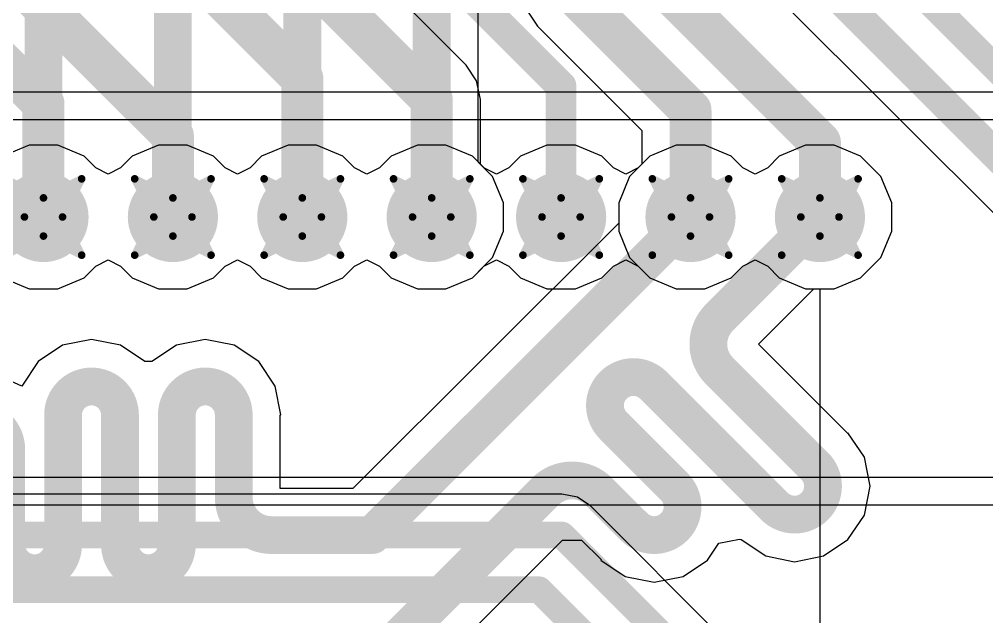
# Model space of a CAD drawing. Header units: inches. Extents: x -3 to 488, y -11 to 93.
# Drawn here: x 99.86 to 106.3, y 23.67 to 27.64 of the extents above; entities that cross this region are included whole.
import ezdxf

# ---------------------------------------------------------------- set-up
doc = ezdxf.new("R2010")
doc.units = ezdxf.units.IN
for name, color, linetype in [('Bottom Layer', 5, 'Continuous'), ('Drill Drawing', 1, 'Continuous'), ('Layer 1', 16, 'Continuous'), ('Layer 2', 76, 'Continuous'), ('Top Layer', 1, 'Continuous'), ('Via Holes', 16, 'Continuous')]:
    doc.layers.add(name, color=color, linetype=linetype)

msp = doc.modelspace()

# ---------------------------------------------------------------- hatches: boundary and pattern name
at = {"layer": 'Bottom Layer'}
h = msp.add_hatch(color=5, dxfattribs=at)
edge = h.paths.add_edge_path()
edge.add_arc((100.02229424, 26.32884244), 0.2999994, 0, 360)
h = msp.add_hatch(color=5, dxfattribs=at)
edge = h.paths.add_edge_path()
edge.add_arc((100.88315866, 26.32884244), 0.2999994, 0, 360)
h = msp.add_hatch(color=5, dxfattribs=at)
edge = h.paths.add_edge_path()
edge.add_arc((101.74402308, 26.32884244), 0.2999994, 0, 360)
h = msp.add_hatch(color=5, dxfattribs=at)
edge = h.paths.add_edge_path()
edge.add_arc((102.6048875, 26.32884244), 0.2999994, 0, 360)
h = msp.add_hatch(color=5, dxfattribs=at)
edge = h.paths.add_edge_path()
edge.add_arc((103.46575192, 26.32884244), 0.2999994, 0, 360)
h = msp.add_hatch(color=5, dxfattribs=at)
edge = h.paths.add_edge_path()
edge.add_arc((104.32661634, 26.32884244), 0.2999994, 0, 360)
h = msp.add_hatch(color=5, dxfattribs=at)
edge = h.paths.add_edge_path()
edge.add_arc((105.18748076, 26.32884244), 0.2999994, 0, 360)
at = {"layer": 'Layer 1'}
h = msp.add_hatch(color=16, dxfattribs=at)
edge = h.paths.add_edge_path()
edge.add_arc((100.02229424, 26.32884244), 0.2999994, 0, 360)
h = msp.add_hatch(color=16, dxfattribs=at)
edge = h.paths.add_edge_path()
edge.add_arc((100.88315866, 26.32884244), 0.2999994, 0, 360)
h = msp.add_hatch(color=16, dxfattribs=at)
edge = h.paths.add_edge_path()
edge.add_arc((101.74402308, 26.32884244), 0.2999994, 0, 360)
h = msp.add_hatch(color=16, dxfattribs=at)
edge = h.paths.add_edge_path()
edge.add_arc((102.6048875, 26.32884244), 0.2999994, 0, 360)
h = msp.add_hatch(color=16, dxfattribs=at)
edge = h.paths.add_edge_path()
edge.add_arc((103.46575192, 26.32884244), 0.2999994, 0, 360)
h = msp.add_hatch(color=16, dxfattribs=at)
edge = h.paths.add_edge_path()
edge.add_arc((104.32661634, 26.32884244), 0.2999994, 0, 360)
h = msp.add_hatch(color=16, dxfattribs=at)
edge = h.paths.add_edge_path()
edge.add_arc((105.18748076, 26.32884244), 0.2999994, 0, 360)
at = {"layer": 'Layer 2'}
h = msp.add_hatch(color=76, dxfattribs=at)
edge = h.paths.add_edge_path()
edge.add_arc((100.02229424, 26.32884244), 0.2999994, 0, 360)
h = msp.add_hatch(color=76, dxfattribs=at)
edge = h.paths.add_edge_path()
edge.add_arc((100.88315866, 26.32884244), 0.2999994, 0, 360)
h = msp.add_hatch(color=76, dxfattribs=at)
edge = h.paths.add_edge_path()
edge.add_arc((101.74402308, 26.32884244), 0.2999994, 0, 360)
h = msp.add_hatch(color=76, dxfattribs=at)
edge = h.paths.add_edge_path()
edge.add_arc((102.6048875, 26.32884244), 0.2999994, 0, 360)
h = msp.add_hatch(color=76, dxfattribs=at)
edge = h.paths.add_edge_path()
edge.add_arc((103.46575192, 26.32884244), 0.2999994, 0, 360)
h = msp.add_hatch(color=76, dxfattribs=at)
edge = h.paths.add_edge_path()
edge.add_arc((104.32661634, 26.32884244), 0.2999994, 0, 360)
h = msp.add_hatch(color=76, dxfattribs=at)
edge = h.paths.add_edge_path()
edge.add_arc((105.18748076, 26.32884244), 0.2999994, 0, 360)
at = {"layer": 'Top Layer'}
h = msp.add_hatch(color=1, dxfattribs=at)
edge = h.paths.add_edge_path()
edge.add_arc((100.02229424, 26.32884244), 0.2999994, 0, 360)
h = msp.add_hatch(color=1, dxfattribs=at)
edge = h.paths.add_edge_path()
edge.add_arc((100.88315866, 26.32884244), 0.2999994, 0, 360)
h = msp.add_hatch(color=1, dxfattribs=at)
edge = h.paths.add_edge_path()
edge.add_arc((101.74402308, 26.32884244), 0.2999994, 0, 360)
h = msp.add_hatch(color=1, dxfattribs=at)
edge = h.paths.add_edge_path()
edge.add_arc((102.6048875, 26.32884244), 0.2999994, 0, 360)
h = msp.add_hatch(color=1, dxfattribs=at)
edge = h.paths.add_edge_path()
edge.add_arc((103.46575192, 26.32884244), 0.2999994, 0, 360)
h = msp.add_hatch(color=1, dxfattribs=at)
edge = h.paths.add_edge_path()
edge.add_arc((104.32661634, 26.32884244), 0.2999994, 0, 360)
h = msp.add_hatch(color=1, dxfattribs=at)
edge = h.paths.add_edge_path()
edge.add_arc((105.18748076, 26.32884244), 0.2999994, 0, 360)
at = {"layer": 'Via Holes'}
h = msp.add_hatch(color=7, dxfattribs=at)
edge = h.paths.add_edge_path()
edge.add_arc((100.02229424, 26.32884244), 0.1499997, 0, 360)
h = msp.add_hatch(color=7, dxfattribs=at)
edge = h.paths.add_edge_path()
edge.add_arc((100.88315866, 26.32884244), 0.1499997, 0, 360)
h = msp.add_hatch(color=7, dxfattribs=at)
edge = h.paths.add_edge_path()
edge.add_arc((101.74402308, 26.32884244), 0.1499997, 0, 360)
h = msp.add_hatch(color=7, dxfattribs=at)
edge = h.paths.add_edge_path()
edge.add_arc((102.6048875, 26.32884244), 0.1499997, 0, 360)
h = msp.add_hatch(color=7, dxfattribs=at)
edge = h.paths.add_edge_path()
edge.add_arc((103.46575192, 26.32884244), 0.1499997, 0, 360)
h = msp.add_hatch(color=7, dxfattribs=at)
edge = h.paths.add_edge_path()
edge.add_arc((104.32661634, 26.32884244), 0.1499997, 0, 360)
h = msp.add_hatch(color=7, dxfattribs=at)
edge = h.paths.add_edge_path()
edge.add_arc((105.18748076, 26.32884244), 0.1499997, 0, 360)

# ---------------------------------------------------------------- linework, layer by layer
at = {"layer": 'Bottom Layer'}
for p, q in [((99.92725506, 26.80664184), (99.751642, 26.73390131999999)), ((100.11733342, 26.80664184), (99.92725506, 26.80664184)), ((100.29294648, 26.73390131999999), (100.11733342, 26.80664184)), ((100.78811948, 26.80664184), (100.61250642, 26.73390131999999)), ((100.97819784, 26.80664184), (100.78811948, 26.80664184)), ((101.1538109, 26.73390131999999), (100.97819784, 26.80664184)), ((101.6489839, 26.80664184), (101.47337084, 26.73390131999999)), ((101.83906226, 26.80664184), (101.6489839, 26.80664184)), ((102.01467532, 26.73390131999999), (101.83906226, 26.80664184)), ((102.50984832, 26.80664184), (102.33423526, 26.73390131999999)), ((102.69992668, 26.80664184), (102.50984832, 26.80664184)), ((102.87553974, 26.73390131999999), (102.69992668, 26.80664184)), ((103.37071274, 26.80664184), (103.19509968, 26.73390131999999)), ((103.5607911, 26.80664184), (103.37071274, 26.80664184)), ((103.73640416, 26.73390131999999), (103.5607911, 26.80664184)), ((104.23157716, 26.80664184), (104.0559641, 26.73390131999999)), ((104.42165552, 26.80664184), (104.23157716, 26.80664184)), ((104.59726858, 26.73390131999999), (104.42165552, 26.80664184)), ((105.09244158, 26.80664184), (104.91682852, 26.73390131999999)), ((105.28251994, 26.80664184), (105.09244158, 26.80664184)), ((105.458133, 26.73390131999999), (105.28251994, 26.80664184)), ((100.36975862, 26.65708918), (100.29294648, 26.73390131999999)), ((100.61250642, 26.73390131999999), (100.53569428, 26.65708918)), ((101.23062304, 26.65708918), (101.1538109, 26.73390131999999)), ((101.47337084, 26.73390131999999), (101.3965587, 26.65708918)), ((102.09148746, 26.65708918), (102.01467532, 26.73390131999999)), ((102.33423526, 26.73390131999999), (102.25742312, 26.65708918)), ((102.95235188, 26.65708918), (102.87553974, 26.73390131999999)), ((103.19509968, 26.73390131999999), (103.11828754, 26.65708918)), ((103.8132163, 26.65708918), (103.73640416, 26.73390131999999)), ((104.0559641, 26.73390131999999), (103.97915196, 26.65708918)), ((104.67408072, 26.65708918), (104.59726858, 26.73390131999999)), ((104.91682852, 26.73390131999999), (104.84001638, 26.65708918)), ((105.59253964, 26.59949468), (105.458133, 26.73390131999999)), ((100.45272518, 26.61298462), (100.36975862, 26.65708918)), ((100.53569428, 26.65708918), (100.45272518, 26.61298462)), ((101.3135896, 26.61298462), (101.23062304, 26.65708918)), ((101.3965587, 26.65708918), (101.3135896, 26.61298462)), ((102.17445402, 26.61298462), (102.09148746, 26.65708918)), ((102.25742312, 26.65708918), (102.17445402, 26.61298462)), ((103.03531844, 26.61298462), (102.95235188, 26.65708918)), ((103.11828754, 26.65708918), (103.03531844, 26.61298462)), ((103.89618286, 26.61298462), (103.8132163, 26.65708918)), ((103.97915196, 26.65708918), (103.89618286, 26.61298462)), ((104.75704728, 26.61298462), (104.67408072, 26.65708918)), ((104.84001638, 26.65708918), (104.75704728, 26.61298462)), ((105.66528016, 26.42388162), (105.59253964, 26.59949468)), ((105.66528016, 26.23380326), (105.66528016, 26.42388162)), ((105.59253964, 26.0581902), (105.66528016, 26.23380326)), ((100.29294648, 25.92378356), (100.36975862, 26.0005957)), ((100.36975862, 26.0005957), (100.45272772, 26.04470026)), ((100.45272772, 26.04470026), (100.53569428, 26.0005957)), ((100.53569428, 26.0005957), (100.61250642, 25.92378356)), ((101.1538109, 25.92378356), (101.23062304, 26.0005957)), ((101.23062304, 26.0005957), (101.31359214, 26.04470026)), ((101.31359214, 26.04470026), (101.3965587, 26.0005957)), ((101.3965587, 26.0005957), (101.47337084, 25.92378356)), ((102.01467532, 25.92378356), (102.09148746, 26.0005957)), ((102.09148746, 26.0005957), (102.17445656, 26.04470026)), ((102.17445656, 26.04470026), (102.25742312, 26.0005957)), ((102.25742312, 26.0005957), (102.33423526, 25.92378356)), ((102.87553974, 25.92378356), (102.95235188, 26.0005957)), ((102.95235188, 26.0005957), (103.03532098, 26.04470026)), ((103.03532098, 26.04470026), (103.11828754, 26.0005957)), ((103.11828754, 26.0005957), (103.19509968, 25.92378356)), ((103.73640416, 25.92378356), (103.8132163, 26.0005957)), ((103.8132163, 26.0005957), (103.8961854, 26.04470026)), ((103.8961854, 26.04470026), (103.97915196, 26.0005957)), ((103.97915196, 26.0005957), (104.0559641, 25.92378356)), ((104.59726858, 25.92378356), (104.67408072, 26.0005957)), ((104.67408072, 26.0005957), (104.75704982, 26.04470026)), ((104.75704982, 26.04470026), (104.84001638, 26.0005957)), ((104.84001638, 26.0005957), (104.91682852, 25.92378356)), ((105.458133, 25.92378356), (105.59253964, 26.0581902)), ((99.751642, 25.92378356), (99.92725506, 25.85104304)), ((100.11733342, 25.85104304), (100.29294648, 25.92378356)), ((100.61250642, 25.92378356), (100.78811948, 25.85104304)), ((100.97819784, 25.85104304), (101.1538109, 25.92378356)), ((101.47337084, 25.92378356), (101.6489839, 25.85104304)), ((101.83906226, 25.85104304), (102.01467532, 25.92378356)), ((102.33423526, 25.92378356), (102.50984832, 25.85104304)), ((102.69992668, 25.85104304), (102.87553974, 25.92378356)), ((103.19509968, 25.92378356), (103.37071274, 25.85104304)), ((103.5607911, 25.85104304), (103.73640416, 25.92378356)), ((104.0559641, 25.92378356), (104.23157716, 25.85104304)), ((104.42165552, 25.85104304), (104.59726858, 25.92378356)), ((104.91682852, 25.92378356), (105.09244158, 25.85104304)), ((105.28251994, 25.85104304), (105.458133, 25.92378356)), ((99.92725506, 25.85104304), (100.11733342, 25.85104304)), ((100.78811948, 25.85104304), (100.97819784, 25.85104304)), ((101.6489839, 25.85104304), (101.83906226, 25.85104304)), ((102.50984832, 25.85104304), (102.69992668, 25.85104304)), ((103.37071274, 25.85104304), (103.5607911, 25.85104304)), ((104.23157716, 25.85104304), (104.42165552, 25.85104304)), ((105.09244158, 25.85104304), (105.28251994, 25.85104304)), ((107.84820188, 24.59497494), (98.46243451999999, 24.59497494)), ((98.80964997999999, 24.4136926), (107.66691954, 24.4136926))]:
    msp.add_line(p, q, dxfattribs=at)
at = {"layer": 'Drill Drawing', "const_width": 0.0508}
for points in [[(99.76829424, 26.58284244), (100.02229424, 26.45584244)], [(99.76829424, 26.58284244), (99.89529424, 26.32884244)], [(100.02229424, 26.45584244), (100.27629424, 26.58284244)], [(100.14929424, 26.32884244), (100.27629424, 26.58284244)], [(100.62915866, 26.58284244), (100.88315866, 26.45584244)], [(100.62915866, 26.58284244), (100.75615866, 26.32884244)], [(100.88315866, 26.45584244), (101.13715866, 26.58284244)], [(101.01015866, 26.32884244), (101.13715866, 26.58284244)], [(101.49002308, 26.58284244), (101.74402308, 26.45584244)], [(101.49002308, 26.58284244), (101.61702308, 26.32884244)], [(101.74402308, 26.45584244), (101.99802308, 26.58284244)], [(101.87102308, 26.32884244), (101.99802308, 26.58284244)], [(102.3508875, 26.58284244), (102.6048875, 26.45584244)], [(102.3508875, 26.58284244), (102.4778875, 26.32884244)], [(102.6048875, 26.45584244), (102.8588875, 26.58284244)], [(102.7318875, 26.32884244), (102.8588875, 26.58284244)], [(103.21175192, 26.58284244), (103.46575192, 26.45584244)], [(103.21175192, 26.58284244), (103.33875192, 26.32884244)], [(103.46575192, 26.45584244), (103.71975192, 26.58284244)], [(103.59275192, 26.32884244), (103.71975192, 26.58284244)], [(104.07261634, 26.58284244), (104.32661634, 26.45584244)], [(104.07261634, 26.58284244), (104.19961634, 26.32884244)], [(104.32661634, 26.45584244), (104.58061634, 26.58284244)], [(104.45361634, 26.32884244), (104.58061634, 26.58284244)], [(104.93348076, 26.58284244), (105.18748076, 26.45584244)], [(104.93348076, 26.58284244), (105.06048076, 26.32884244)], [(105.18748076, 26.45584244), (105.44148076, 26.58284244)], [(105.31448076, 26.32884244), (105.44148076, 26.58284244)], [(99.76829424, 26.07484244), (99.89529424, 26.32884244)], [(100.14929424, 26.32884244), (100.27629424, 26.07484244)], [(100.62915866, 26.07484244), (100.75615866, 26.32884244)], [(101.01015866, 26.32884244), (101.13715866, 26.07484244)], [(101.49002308, 26.07484244), (101.61702308, 26.32884244)], [(101.87102308, 26.32884244), (101.99802308, 26.07484244)], [(102.3508875, 26.07484244), (102.4778875, 26.32884244)], [(102.7318875, 26.32884244), (102.8588875, 26.07484244)], [(103.21175192, 26.07484244), (103.33875192, 26.32884244)], [(103.59275192, 26.32884244), (103.71975192, 26.07484244)], [(104.07261634, 26.07484244), (104.19961634, 26.32884244)], [(104.45361634, 26.32884244), (104.58061634, 26.07484244)], [(104.93348076, 26.07484244), (105.06048076, 26.32884244)], [(105.31448076, 26.32884244), (105.44148076, 26.07484244)], [(99.76829424, 26.07484244), (100.02229424, 26.20184244)], [(100.02229424, 26.20184244), (100.27629424, 26.07484244)], [(100.62915866, 26.07484244), (100.88315866, 26.20184244)], [(100.88315866, 26.20184244), (101.13715866, 26.07484244)], [(101.49002308, 26.07484244), (101.74402308, 26.20184244)], [(101.74402308, 26.20184244), (101.99802308, 26.07484244)], [(102.3508875, 26.07484244), (102.6048875, 26.20184244)], [(102.6048875, 26.20184244), (102.8588875, 26.07484244)], [(103.21175192, 26.07484244), (103.46575192, 26.20184244)], [(103.46575192, 26.20184244), (103.71975192, 26.07484244)], [(104.07261634, 26.07484244), (104.32661634, 26.20184244)], [(104.32661634, 26.20184244), (104.58061634, 26.07484244)], [(104.93348076, 26.07484244), (105.18748076, 26.20184244)], [(105.18748076, 26.20184244), (105.44148076, 26.07484244)]]:
    msp.add_lwpolyline(points, dxfattribs=at)
at = {"layer": 'Drill Drawing', "const_width": 0.0254}
for points in [[(100.26359424, 26.58284244, 1), (100.28899424, 26.58284244, 1)], [(100.26359424, 26.58284244, 1), (100.28899424, 26.58284244, 1)], [(100.61645866, 26.58284244, 1), (100.64185866, 26.58284244, 1)], [(100.61645866, 26.58284244, 1), (100.64185866, 26.58284244, 1)], [(101.12445866, 26.58284244, 1), (101.14985866, 26.58284244, 1)], [(101.12445866, 26.58284244, 1), (101.14985866, 26.58284244, 1)], [(101.47732308, 26.58284244, 1), (101.50272308, 26.58284244, 1)], [(101.47732308, 26.58284244, 1), (101.50272308, 26.58284244, 1)], [(101.98532308, 26.58284244, 1), (102.01072308, 26.58284244, 1)], [(101.98532308, 26.58284244, 1), (102.01072308, 26.58284244, 1)], [(102.3381875, 26.58284244, 1), (102.3635875, 26.58284244, 1)], [(102.3381875, 26.58284244, 1), (102.3635875, 26.58284244, 1)], [(102.8461875, 26.58284244, 1), (102.8715875, 26.58284244, 1)], [(102.8461875, 26.58284244, 1), (102.8715875, 26.58284244, 1)], [(103.19905192, 26.58284244, 1), (103.22445192, 26.58284244, 1)], [(103.19905192, 26.58284244, 1), (103.22445192, 26.58284244, 1)], [(103.70705192, 26.58284244, 1), (103.73245192, 26.58284244, 1)], [(103.70705192, 26.58284244, 1), (103.73245192, 26.58284244, 1)], [(104.05991634, 26.58284244, 1), (104.08531634, 26.58284244, 1)], [(104.05991634, 26.58284244, 1), (104.08531634, 26.58284244, 1)], [(104.56791634, 26.58284244, 1), (104.59331634, 26.58284244, 1)], [(104.56791634, 26.58284244, 1), (104.59331634, 26.58284244, 1)], [(104.92078076, 26.58284244, 1), (104.94618076, 26.58284244, 1)], [(104.92078076, 26.58284244, 1), (104.94618076, 26.58284244, 1)], [(105.42878076, 26.58284244, 1), (105.45418076, 26.58284244, 1)], [(105.42878076, 26.58284244, 1), (105.45418076, 26.58284244, 1)], [(100.00959424, 26.45584244, 1), (100.03499424, 26.45584244, 1)], [(100.00959424, 26.45584244, 1), (100.03499424, 26.45584244, 1)], [(100.87045866, 26.45584244, 1), (100.89585866, 26.45584244, 1)], [(100.87045866, 26.45584244, 1), (100.89585866, 26.45584244, 1)], [(101.73132308, 26.45584244, 1), (101.75672308, 26.45584244, 1)], [(101.73132308, 26.45584244, 1), (101.75672308, 26.45584244, 1)], [(102.5921875, 26.45584244, 1), (102.6175875, 26.45584244, 1)], [(102.5921875, 26.45584244, 1), (102.6175875, 26.45584244, 1)], [(103.45305192, 26.45584244, 1), (103.47845192, 26.45584244, 1)], [(103.45305192, 26.45584244, 1), (103.47845192, 26.45584244, 1)], [(104.31391634, 26.45584244, 1), (104.33931634, 26.45584244, 1)], [(104.31391634, 26.45584244, 1), (104.33931634, 26.45584244, 1)], [(105.17478076, 26.45584244, 1), (105.20018076, 26.45584244, 1)], [(105.17478076, 26.45584244, 1), (105.20018076, 26.45584244, 1)], [(99.88259423999999, 26.32884244, 1), (99.90799424, 26.32884244, 1)], [(99.88259423999999, 26.32884244, 1), (99.90799424, 26.32884244, 1)], [(100.13659424, 26.32884244, 1), (100.16199424, 26.32884244, 1)], [(100.13659424, 26.32884244, 1), (100.16199424, 26.32884244, 1)], [(100.74345866, 26.32884244, 1), (100.76885866, 26.32884244, 1)], [(100.74345866, 26.32884244, 1), (100.76885866, 26.32884244, 1)], [(100.99745866, 26.32884244, 1), (101.02285866, 26.32884244, 1)], [(100.99745866, 26.32884244, 1), (101.02285866, 26.32884244, 1)], [(101.60432308, 26.32884244, 1), (101.62972308, 26.32884244, 1)], [(101.60432308, 26.32884244, 1), (101.62972308, 26.32884244, 1)], [(101.85832308, 26.32884244, 1), (101.88372308, 26.32884244, 1)], [(101.85832308, 26.32884244, 1), (101.88372308, 26.32884244, 1)], [(102.4651875, 26.32884244, 1), (102.4905875, 26.32884244, 1)], [(102.4651875, 26.32884244, 1), (102.4905875, 26.32884244, 1)], [(102.7191875, 26.32884244, 1), (102.7445875, 26.32884244, 1)], [(102.7191875, 26.32884244, 1), (102.7445875, 26.32884244, 1)], [(103.32605192, 26.32884244, 1), (103.35145192, 26.32884244, 1)], [(103.32605192, 26.32884244, 1), (103.35145192, 26.32884244, 1)], [(103.58005192, 26.32884244, 1), (103.60545192, 26.32884244, 1)], [(103.58005192, 26.32884244, 1), (103.60545192, 26.32884244, 1)], [(104.18691634, 26.32884244, 1), (104.21231634, 26.32884244, 1)], [(104.18691634, 26.32884244, 1), (104.21231634, 26.32884244, 1)], [(104.44091634, 26.32884244, 1), (104.46631634, 26.32884244, 1)], [(104.44091634, 26.32884244, 1), (104.46631634, 26.32884244, 1)], [(105.04778076, 26.32884244, 1), (105.07318076, 26.32884244, 1)], [(105.04778076, 26.32884244, 1), (105.07318076, 26.32884244, 1)], [(105.30178076, 26.32884244, 1), (105.32718076, 26.32884244, 1)], [(105.30178076, 26.32884244, 1), (105.32718076, 26.32884244, 1)], [(100.00959424, 26.20184244, 1), (100.03499424, 26.20184244, 1)], [(100.00959424, 26.20184244, 1), (100.03499424, 26.20184244, 1)], [(100.87045866, 26.20184244, 1), (100.89585866, 26.20184244, 1)], [(100.87045866, 26.20184244, 1), (100.89585866, 26.20184244, 1)], [(101.73132308, 26.20184244, 1), (101.75672308, 26.20184244, 1)], [(101.73132308, 26.20184244, 1), (101.75672308, 26.20184244, 1)], [(102.5921875, 26.20184244, 1), (102.6175875, 26.20184244, 1)], [(102.5921875, 26.20184244, 1), (102.6175875, 26.20184244, 1)], [(103.45305192, 26.20184244, 1), (103.47845192, 26.20184244, 1)], [(103.45305192, 26.20184244, 1), (103.47845192, 26.20184244, 1)], [(104.31391634, 26.20184244, 1), (104.33931634, 26.20184244, 1)], [(104.31391634, 26.20184244, 1), (104.33931634, 26.20184244, 1)], [(105.17478076, 26.20184244, 1), (105.20018076, 26.20184244, 1)], [(105.17478076, 26.20184244, 1), (105.20018076, 26.20184244, 1)], [(100.26359424, 26.07484244, 1), (100.28899424, 26.07484244, 1)], [(100.26359424, 26.07484244, 1), (100.28899424, 26.07484244, 1)], [(100.61645866, 26.07484244, 1), (100.64185866, 26.07484244, 1)], [(100.61645866, 26.07484244, 1), (100.64185866, 26.07484244, 1)], [(101.12445866, 26.07484244, 1), (101.14985866, 26.07484244, 1)], [(101.12445866, 26.07484244, 1), (101.14985866, 26.07484244, 1)], [(101.47732308, 26.07484244, 1), (101.50272308, 26.07484244, 1)], [(101.47732308, 26.07484244, 1), (101.50272308, 26.07484244, 1)], [(101.98532308, 26.07484244, 1), (102.01072308, 26.07484244, 1)], [(101.98532308, 26.07484244, 1), (102.01072308, 26.07484244, 1)], [(102.3381875, 26.07484244, 1), (102.3635875, 26.07484244, 1)], [(102.3381875, 26.07484244, 1), (102.3635875, 26.07484244, 1)], [(102.8461875, 26.07484244, 1), (102.8715875, 26.07484244, 1)], [(102.8461875, 26.07484244, 1), (102.8715875, 26.07484244, 1)], [(103.19905192, 26.07484244, 1), (103.22445192, 26.07484244, 1)], [(103.19905192, 26.07484244, 1), (103.22445192, 26.07484244, 1)], [(103.70705192, 26.07484244, 1), (103.73245192, 26.07484244, 1)], [(103.70705192, 26.07484244, 1), (103.73245192, 26.07484244, 1)], [(104.05991634, 26.07484244, 1), (104.08531634, 26.07484244, 1)], [(104.05991634, 26.07484244, 1), (104.08531634, 26.07484244, 1)], [(104.56791634, 26.07484244, 1), (104.59331634, 26.07484244, 1)], [(104.56791634, 26.07484244, 1), (104.59331634, 26.07484244, 1)], [(104.92078076, 26.07484244, 1), (104.94618076, 26.07484244, 1)], [(104.92078076, 26.07484244, 1), (104.94618076, 26.07484244, 1)], [(105.42878076, 26.07484244, 1), (105.45418076, 26.07484244, 1)], [(105.42878076, 26.07484244, 1), (105.45418076, 26.07484244, 1)]]:
    msp.add_lwpolyline(points, format="xyb", close=True, dxfattribs=at)
at = {"layer": 'Layer 1'}
for p, q in [((101.36971852, 31.32886292), (107.04033202, 25.65825196)), ((102.91436364, 26.69507742), (102.91436364, 28.71825092)), ((104.23157716, 26.80664184), (104.0559641, 26.73390131999999)), ((104.42165552, 26.80664184), (104.23157716, 26.80664184)), ((104.59726858, 26.73390131999999), (104.42165552, 26.80664184)), ((105.09244158, 26.80664184), (104.91682852, 26.73390131999999)), ((105.28251994, 26.80664184), (105.09244158, 26.80664184)), ((105.458133, 26.73390131999999), (105.28251994, 26.80664184)), ((104.0559641, 26.73390131999999), (103.92155746, 26.59949468)), ((104.67408072, 26.65708918), (104.59726858, 26.73390131999999)), ((104.91682852, 26.73390131999999), (104.84001638, 26.65708918)), ((105.59253964, 26.59949468), (105.458133, 26.73390131999999)), ((103.00994638, 26.59949468), (102.91436364, 26.69507742)), ((104.75704728, 26.61298462), (104.67408072, 26.65708918)), ((104.84001638, 26.65708918), (104.75704728, 26.61298462)), ((103.0826869, 26.42388162), (103.00994638, 26.59949468)), ((103.92155746, 26.59949468), (103.84881694, 26.42388162)), ((105.66528016, 26.42388162), (105.59253964, 26.59949468)), ((103.0826869, 26.23380326), (103.0826869, 26.42388162)), ((103.84881694, 26.42388162), (103.84881694, 26.2887079)), ((105.66528016, 26.23380326), (105.66528016, 26.42388162)), ((103.84881694, 26.2887079), (102.0812157, 24.5211092)), ((103.00994638, 26.0581902), (103.0826869, 26.23380326)), ((105.59253964, 26.0581902), (105.66528016, 26.23380326)), ((100.29294648, 25.92378356), (100.36975862, 26.0005957)), ((100.36975862, 26.0005957), (100.45272772, 26.04470026)), ((100.45272772, 26.04470026), (100.53569428, 26.0005957)), ((100.53569428, 26.0005957), (100.61250642, 25.92378356)), ((101.1538109, 25.92378356), (101.23062304, 26.0005957)), ((101.23062304, 26.0005957), (101.31359214, 26.04470026)), ((101.31359214, 26.04470026), (101.3965587, 26.0005957)), ((101.3965587, 26.0005957), (101.47337084, 25.92378356)), ((102.01467532, 25.92378356), (102.09148746, 26.0005957)), ((102.09148746, 26.0005957), (102.17445656, 26.04470026)), ((102.17445656, 26.04470026), (102.25742312, 26.0005957)), ((102.25742312, 26.0005957), (102.33423526, 25.92378356)), ((102.87553974, 25.92378356), (103.00994638, 26.0581902)), ((105.458133, 25.92378356), (105.59253964, 26.0581902)), ((99.751642, 25.92378356), (99.92725506, 25.85104304)), ((100.11733342, 25.85104304), (100.29294648, 25.92378356)), ((100.61250642, 25.92378356), (100.78811948, 25.85104304)), ((100.97819784, 25.85104304), (101.1538109, 25.92378356)), ((101.47337084, 25.92378356), (101.6489839, 25.85104304)), ((101.83906226, 25.85104304), (102.01467532, 25.92378356)), ((102.33423526, 25.92378356), (102.50984832, 25.85104304)), ((102.69992668, 25.85104304), (102.87553974, 25.92378356)), ((105.28251994, 25.85104304), (105.458133, 25.92378356)), ((99.92725506, 25.85104304), (100.11733342, 25.85104304)), ((100.78811948, 25.85104304), (100.97819784, 25.85104304)), ((101.6489839, 25.85104304), (101.83906226, 25.85104304)), ((102.50984832, 25.85104304), (102.69992668, 25.85104304)), ((104.77880238, 25.48249666), (105.14734622, 25.85104304)), ((105.14734622, 25.85104304), (105.28251994, 25.85104304)), ((100.34181354, 25.5139825), (100.14954824, 25.47573772)), ((100.53407884, 25.47573772), (100.34181354, 25.5139825)), ((101.09873354, 25.5139825), (100.90646824, 25.47573772)), ((101.29099884, 25.47573772), (101.09873354, 25.5139825)), ((100.14954824, 25.47573772), (99.9865539, 25.3668276)), ((100.69707064, 25.3668276), (100.53407884, 25.47573772)), ((100.90646824, 25.47573772), (100.74347644, 25.3668276)), ((101.45399318, 25.3668276), (101.29099884, 25.47573772)), ((105.37162314, 24.8896759), (104.77880238, 25.48249666)), ((99.9865539, 25.3668276), (99.87764378, 25.2038358)), ((100.74347644, 25.3668276), (100.69707064, 25.3668276)), ((101.5629033, 25.20383326), (101.45399318, 25.3668276)), ((99.87764378, 25.2038358), (99.78619615999999, 25.24400844)), ((101.60114808, 25.01156796), (101.5629033, 25.20383326)), ((101.59743968, 24.5211092), (101.59743968, 25.01156796)), ((101.59743968, 25.01156796), (101.60114808, 25.01156796)), ((105.37424188, 24.89229464), (105.37162314, 24.8896759)), ((105.483152, 24.7293003), (105.37424188, 24.89229464)), ((105.52139678, 24.537035), (105.483152, 24.7293003)), ((102.0812157, 24.5211092), (101.59743968, 24.5211092)), ((105.483152, 24.3447697), (105.52139678, 24.537035)), ((105.37425204, 24.18178552), (105.483152, 24.3447697)), ((102.56928686, 23.27298114), (103.47479686, 24.17849114)), ((103.47479686, 24.17849114), (103.6017994, 24.17849114)), ((103.6017994, 24.17849114), (103.73217252, 24.04811802)), ((104.4400883, 24.04550182), (104.51440362, 24.15672842)), ((104.51440362, 24.15672842), (104.65302158, 24.18426456)), ((104.65302158, 24.18426456), (104.66372514, 24.18177536)), ((104.66372514, 24.18177536), (104.82671694, 24.07286524)), ((105.21124754, 24.07286524), (105.37424188, 24.18177028)), ((105.37424188, 24.18177028), (105.37424442, 24.18176774)), ((105.37424442, 24.18176774), (105.37425458, 24.18178298)), ((105.37425458, 24.18178298), (105.37425204, 24.18178552)), ((104.82671694, 24.07286524), (105.01898224, 24.03462046)), ((105.01898224, 24.03462046), (105.21124754, 24.07286524)), ((103.73217506, 24.04810786), (103.72955886, 24.04549166)), ((103.72955886, 24.04549166), (103.8925532, 23.93658154)), ((103.73217252, 24.04811802), (103.73217506, 24.04810786)), ((104.2770838, 23.93658154), (104.44007814, 24.04548658)), ((104.44007814, 24.04548658), (104.44008068, 24.04548404)), ((104.44008068, 24.04548404), (104.44009084, 24.04549928)), ((104.44009084, 24.04549928), (104.4400883, 24.04550182)), ((103.8925532, 23.93658154), (104.0848185, 23.89833676)), ((104.0848185, 23.89833676), (104.2770838, 23.93658154))]:
    msp.add_line(p, q, dxfattribs=at)
for points, const_width in [([(101.57115576, 31.53030016), (107.32520572, 25.7762502)], 0.2032), ([(102.6048875, 26.32884244), (102.6048875, 28.71826362)], 0.25146), ([(101.74402308, 26.32884244), (101.74402308, 28.64059296)], 0.25146), ([(100.02229424, 26.32884244), (100.02229424, 28.55765688)], 0.25146), ([(100.88315866, 26.32884244), (100.88315866, 28.560395)], 0.25146), ([(105.83655236, 27.83963952), (108.56644784, 25.10974404)], 0.1778), ([(102.20940696, 24.21163306), (104.32661634, 26.32884244)], 0.25146), ([(105.14308156, 26.28444324), (105.18748076, 26.32884244)], 0.25146), ([(104.51894514, 25.66030682), (105.14308156, 26.28444324)], 0.25146), ([(104.5189426, 25.30468396), (104.51894514, 25.3046865)], 0.25146), ([(104.51894514, 25.3046865), (105.15278944, 24.6708422)], 0.25146), ([(103.81282006, 25.20797346), (103.8128226, 25.207976)], 0.25146), ([(104.08042938, 25.20797346), (104.08043192, 25.207976)], 0.25146), ([(104.08043192, 25.207976), (104.88517758, 24.40323034)], 0.25146), ([(100.15258354, 24.14686306), (100.15258354, 25.01156796)], 0.25146), ([(100.53104354, 24.14686306), (100.53104354, 25.01156796)], 0.25146), ([(100.90950354, 24.14686306), (100.90950354, 25.01156796)], 0.25146), ([(101.28796354, 24.46309306), (101.28796354, 25.01156796)], 0.25146), ([(103.81281752, 24.9403616), (103.81282006, 24.94036414)], 0.25146), ([(103.81282006, 24.94036414), (104.21862316, 24.53455596)], 0.25146), ([(99.77412353999999, 24.14686306), (99.77412353999999, 24.7858788)], 0.25146), ([(105.1527869, 24.67083966), (105.15278944, 24.6708422)], 0.25146), ([(102.70605316, 23.84741484), (103.36048924, 24.50185092)], 0.25146), ([(103.71610956, 24.50185092), (103.9510113, 24.2669441)], 0.25146), ([(104.88517504, 24.4032278), (104.88517758, 24.40323034)], 0.25146), ([(105.1527869, 24.40323034), (105.15278944, 24.40323288)], 0.25146), ([(104.21862316, 24.26694664), (104.2186257, 24.26694918)], 0.25146), ([(101.53942354, 24.21163306), (102.04362624, 24.21163306)], 0.25146), ([(102.04362624, 24.21163306), (102.20940696, 24.21163306)], 0.25146), ([(102.35045316, 23.49181484), (102.70605316, 23.84741484)], 0.25146)]:
    msp.add_lwpolyline(points, dxfattribs=dict(at, const_width=const_width))
at = {"layer": 'Layer 1', "const_width": 0.12573}
for points in [[(99.95942923999999, 26.32884244, 1), (100.08515924, 26.32884244, 1)], [(100.82029366, 26.32884244, 1), (100.94602366, 26.32884244, 1)], [(101.68115808, 26.32884244, 1), (101.80688808, 26.32884244, 1)], [(102.5420225, 26.32884244, 1), (102.6677525, 26.32884244, 1)], [(104.26375134, 26.32884244, 1), (104.38948134, 26.32884244, 1)], [(105.12461576, 26.32884244, 1), (105.25034576, 26.32884244, 1)], [(105.08021656, 26.28444324, 1), (105.20594656, 26.28444324, 1)], [(105.08021656, 26.28444324, 1), (105.20594656, 26.28444324, 1)], [(104.45608014, 25.66030682, 1), (104.58181014, 25.66030682, 1)], [(104.45608014, 25.66030682, 1), (104.58181014, 25.66030682, 1)], [(104.4560776, 25.30468396, 1), (104.5818076, 25.30468396, 1)], [(104.45608014, 25.3046865, 1), (104.58181014, 25.3046865, 1)], [(104.45608014, 25.3046865, 1), (104.58181014, 25.3046865, 1)], [(104.45608014, 25.3046865, 1), (104.58181014, 25.3046865, 1)], [(103.74995506, 25.20797346, 1), (103.87568506, 25.20797346, 1)], [(103.74995506, 25.20797346, 1), (103.87568506, 25.20797346, 1)], [(103.7499576, 25.207976, 1), (103.8756876, 25.207976, 1)], [(103.7499576, 25.207976, 1), (103.8756876, 25.207976, 1)], [(104.01756438, 25.20797346, 1), (104.14329438, 25.20797346, 1)], [(104.01756438, 25.20797346, 1), (104.14329438, 25.20797346, 1)], [(104.01756692, 25.207976, 1), (104.14329692, 25.207976, 1)], [(104.01756692, 25.207976, 1), (104.14329692, 25.207976, 1)], [(100.08971854, 25.01156796, 1), (100.21544854, 25.01156796, 1)], [(100.08971854, 25.01156796, 1), (100.21544854, 25.01156796, 1)], [(100.46817854, 25.01156796, 1), (100.59390854, 25.01156796, 1)], [(100.46817854, 25.01156796, 1), (100.59390854, 25.01156796, 1)], [(100.84663854, 25.01156796, 1), (100.97236854, 25.01156796, 1)], [(100.84663854, 25.01156796, 1), (100.97236854, 25.01156796, 1)], [(101.22509854, 25.01156796, 1), (101.35082854, 25.01156796, 1)], [(101.22509854, 25.01156796, 1), (101.35082854, 25.01156796, 1)], [(103.74995252, 24.9403616, 1), (103.87568252, 24.9403616, 1)], [(103.74995506, 24.94036414, 1), (103.87568506, 24.94036414, 1)], [(103.74995506, 24.94036414, 1), (103.87568506, 24.94036414, 1)], [(103.74995506, 24.94036414, 1), (103.87568506, 24.94036414, 1)], [(99.71125853999999, 24.7858788, 1), (99.83698854, 24.7858788, 1)], [(99.71125853999999, 24.7858788, 1), (99.83698854, 24.7858788, 1)], [(105.0899219, 24.67083966, 1), (105.2156519, 24.67083966, 1)], [(105.0899219, 24.67083966, 1), (105.2156519, 24.67083966, 1)], [(105.08992444, 24.6708422, 1), (105.21565444, 24.6708422, 1)], [(105.08992444, 24.6708422, 1), (105.21565444, 24.6708422, 1)], [(104.15575816, 24.53455596, 1), (104.28148816, 24.53455596, 1)], [(104.15575816, 24.53455596, 1), (104.28148816, 24.53455596, 1)], [(101.22509854, 24.46309306, 1), (101.35082854, 24.46309306, 1)], [(101.22509854, 24.46309306, 1), (101.35082854, 24.46309306, 1)], [(103.29762424, 24.50185092, 1), (103.42335424, 24.50185092, 1)], [(103.29762424, 24.50185092, 1), (103.42335424, 24.50185092, 1)], [(103.65324456, 24.50185092, 1), (103.77897456, 24.50185092, 1)], [(103.65324456, 24.50185092, 1), (103.77897456, 24.50185092, 1)], [(104.82231004, 24.4032278, 1), (104.94804004, 24.4032278, 1)], [(104.82231258, 24.40323034, 1), (104.94804258, 24.40323034, 1)], [(104.82231258, 24.40323034, 1), (104.94804258, 24.40323034, 1)], [(104.82231258, 24.40323034, 1), (104.94804258, 24.40323034, 1)], [(105.0899219, 24.40323034, 1), (105.2156519, 24.40323034, 1)], [(105.0899219, 24.40323034, 1), (105.2156519, 24.40323034, 1)], [(105.08992444, 24.40323288, 1), (105.21565444, 24.40323288, 1)], [(105.08992444, 24.40323288, 1), (105.21565444, 24.40323288, 1)], [(103.8881463, 24.2669441, 1), (104.0138763, 24.2669441, 1)], [(103.88814884, 24.26694664, 1), (104.01387884, 24.26694664, 1)], [(104.15575816, 24.26694664, 1), (104.28148816, 24.26694664, 1)], [(104.15575816, 24.26694664, 1), (104.28148816, 24.26694664, 1)], [(104.1557607, 24.26694918, 1), (104.2814907, 24.26694918, 1)], [(104.1557607, 24.26694918, 1), (104.2814907, 24.26694918, 1)], [(101.47655854, 24.21163306, 1), (101.60228854, 24.21163306, 1)], [(101.47655854, 24.21163306, 1), (101.60228854, 24.21163306, 1)], [(101.98076124, 24.21163306, 1), (102.10649124, 24.21163306, 1)], [(101.98076124, 24.21163306, 1), (102.10649124, 24.21163306, 1)], [(102.14654196, 24.21163306, 1), (102.27227196, 24.21163306, 1)], [(102.14654196, 24.21163306, 1), (102.27227196, 24.21163306, 1)], [(99.71125853999999, 24.14686306, 1), (99.83698854, 24.14686306, 1)], [(99.71125853999999, 24.14686306, 1), (99.83698854, 24.14686306, 1)], [(100.08971854, 24.14686306, 1), (100.21544854, 24.14686306, 1)], [(100.08971854, 24.14686306, 1), (100.21544854, 24.14686306, 1)], [(100.46817854, 24.14686306, 1), (100.59390854, 24.14686306, 1)], [(100.46817854, 24.14686306, 1), (100.59390854, 24.14686306, 1)], [(100.84663854, 24.14686306, 1), (100.97236854, 24.14686306, 1)], [(100.84663854, 24.14686306, 1), (100.97236854, 24.14686306, 1)], [(102.64318816, 23.84741484, 1), (102.76891816, 23.84741484, 1)], [(102.64318816, 23.84741484, 1), (102.76891816, 23.84741484, 1)]]:
    msp.add_lwpolyline(points, format="xyb", close=True, dxfattribs=at)
at = {"layer": 'Layer 1', "const_width": 0.25146}
for points in [[(104.51894514, 25.3046865, -0.4142177463290416), (104.51894514, 25.66030682)], [(103.8128226, 25.207976, -0.414208002422393), (104.08042938, 25.20797346)], [(100.15258354, 25.01156796, -0.9999999999999999), (100.53104354, 25.01156796)], [(100.90950354, 25.01156796, -0.9999999999999999), (101.28796354, 25.01156796)], [(103.81282006, 24.94036414, -0.4142135623730951), (103.81282006, 25.20797346)], [(99.39566353999999, 24.7858788, -0.9999999999999999), (99.77412353999999, 24.7858788)], [(105.1527869, 24.67083966, -0.4142080024223929), (105.15278944, 24.40323288)], [(103.36048924, 24.50185092, -0.4142177463589253), (103.71610956, 24.50185092)], [(104.21862316, 24.53455596, -0.4142080024223929), (104.2186257, 24.26694918)], [(101.53942354, 24.21163306, -0.4142135623730951), (101.28796354, 24.46309306)], [(105.1527869, 24.40323034, -0.4142135623730951), (104.88517758, 24.40323034)], [(104.21862316, 24.26694664, -0.4142135623730951), (103.95101384, 24.26694664)], [(100.15258354, 24.14686306, -0.9999999999999999), (99.77412353999999, 24.14686306)], [(100.90950354, 24.14686306, -0.9999999999999999), (100.53104354, 24.14686306)]]:
    msp.add_lwpolyline(points, format="xyb", dxfattribs=at)
at = {"layer": 'Layer 2'}
for p, q in [((114.6048, 27.159585), (94.81302855999999, 27.159585)), ((94.81302855999999, 26.97830266), (109.3921358, 26.97830266)), ((99.92725506, 26.80664184), (99.751642, 26.73390131999999)), ((100.11733342, 26.80664184), (99.92725506, 26.80664184)), ((100.29294648, 26.73390131999999), (100.11733342, 26.80664184)), ((100.78811948, 26.80664184), (100.61250642, 26.73390131999999)), ((100.97819784, 26.80664184), (100.78811948, 26.80664184)), ((101.1538109, 26.73390131999999), (100.97819784, 26.80664184)), ((101.6489839, 26.80664184), (101.47337084, 26.73390131999999)), ((101.83906226, 26.80664184), (101.6489839, 26.80664184)), ((102.01467532, 26.73390131999999), (101.83906226, 26.80664184)), ((102.50984832, 26.80664184), (102.33423526, 26.73390131999999)), ((102.69992668, 26.80664184), (102.50984832, 26.80664184)), ((102.87553974, 26.73390131999999), (102.69992668, 26.80664184)), ((104.23157716, 26.80664184), (104.0559641, 26.73390131999999)), ((104.42165552, 26.80664184), (104.23157716, 26.80664184)), ((104.59726858, 26.73390131999999), (104.42165552, 26.80664184)), ((105.09244158, 26.80664184), (104.91682852, 26.73390131999999)), ((105.28251994, 26.80664184), (105.09244158, 26.80664184)), ((105.458133, 26.73390131999999), (105.28251994, 26.80664184)), ((100.36975862, 26.65708918), (100.29294648, 26.73390131999999)), ((100.61250642, 26.73390131999999), (100.53569428, 26.65708918)), ((101.23062304, 26.65708918), (101.1538109, 26.73390131999999)), ((101.47337084, 26.73390131999999), (101.3965587, 26.65708918)), ((102.09148746, 26.65708918), (102.01467532, 26.73390131999999)), ((102.33423526, 26.73390131999999), (102.25742312, 26.65708918)), ((103.00994638, 26.59949468), (102.87553974, 26.73390131999999)), ((104.0559641, 26.73390131999999), (103.92155746, 26.59949468)), ((104.67408072, 26.65708918), (104.59726858, 26.73390131999999)), ((104.91682852, 26.73390131999999), (104.84001638, 26.65708918)), ((105.59253964, 26.59949468), (105.458133, 26.73390131999999)), ((100.45272518, 26.61298462), (100.36975862, 26.65708918)), ((100.53569428, 26.65708918), (100.45272518, 26.61298462)), ((101.3135896, 26.61298462), (101.23062304, 26.65708918)), ((101.3965587, 26.65708918), (101.3135896, 26.61298462)), ((102.17445402, 26.61298462), (102.09148746, 26.65708918)), ((102.25742312, 26.65708918), (102.17445402, 26.61298462)), ((104.75704728, 26.61298462), (104.67408072, 26.65708918)), ((104.84001638, 26.65708918), (104.75704728, 26.61298462)), ((103.0826869, 26.42388162), (103.00994638, 26.59949468)), ((103.92155746, 26.59949468), (103.84881694, 26.42388162)), ((105.66528016, 26.42388162), (105.59253964, 26.59949468)), ((103.0826869, 26.23380326), (103.0826869, 26.42388162)), ((103.84881694, 26.42388162), (103.84881694, 26.23380326)), ((105.66528016, 26.23380326), (105.66528016, 26.42388162)), ((103.00994638, 26.0581902), (103.0826869, 26.23380326)), ((103.84881694, 26.23380326), (103.92155746, 26.0581902)), ((105.59253964, 26.0581902), (105.66528016, 26.23380326)), ((100.29294648, 25.92378356), (100.36975862, 26.0005957)), ((100.36975862, 26.0005957), (100.45272772, 26.04470026)), ((100.45272772, 26.04470026), (100.53569428, 26.0005957)), ((100.53569428, 26.0005957), (100.61250642, 25.92378356)), ((101.1538109, 25.92378356), (101.23062304, 26.0005957)), ((101.23062304, 26.0005957), (101.31359214, 26.04470026)), ((101.31359214, 26.04470026), (101.3965587, 26.0005957)), ((101.3965587, 26.0005957), (101.47337084, 25.92378356)), ((102.01467532, 25.92378356), (102.09148746, 26.0005957)), ((102.09148746, 26.0005957), (102.17445656, 26.04470026)), ((102.17445656, 26.04470026), (102.25742312, 26.0005957)), ((102.25742312, 26.0005957), (102.33423526, 25.92378356)), ((102.87553974, 25.92378356), (103.00994638, 26.0581902)), ((103.92155746, 26.0581902), (104.0559641, 25.92378356)), ((104.59726858, 25.92378356), (104.67408072, 26.0005957)), ((104.67408072, 26.0005957), (104.75704982, 26.04470026)), ((104.75704982, 26.04470026), (104.84001638, 26.0005957)), ((104.84001638, 26.0005957), (104.91682852, 25.92378356)), ((105.458133, 25.92378356), (105.59253964, 26.0581902)), ((99.751642, 25.92378356), (99.92725506, 25.85104304)), ((100.11733342, 25.85104304), (100.29294648, 25.92378356)), ((100.61250642, 25.92378356), (100.78811948, 25.85104304)), ((100.97819784, 25.85104304), (101.1538109, 25.92378356)), ((101.47337084, 25.92378356), (101.6489839, 25.85104304)), ((101.83906226, 25.85104304), (102.01467532, 25.92378356)), ((102.33423526, 25.92378356), (102.50984832, 25.85104304)), ((102.69992668, 25.85104304), (102.87553974, 25.92378356)), ((104.0559641, 25.92378356), (104.23157716, 25.85104304)), ((104.42165552, 25.85104304), (104.59726858, 25.92378356)), ((104.91682852, 25.92378356), (105.09244158, 25.85104304)), ((105.28251994, 25.85104304), (105.458133, 25.92378356)), ((99.92725506, 25.85104304), (100.11733342, 25.85104304)), ((100.78811948, 25.85104304), (100.97819784, 25.85104304)), ((101.6489839, 25.85104304), (101.83906226, 25.85104304)), ((102.50984832, 25.85104304), (102.69992668, 25.85104304)), ((104.23157716, 25.85104304), (104.42165552, 25.85104304)), ((105.09244158, 25.85104304), (105.28251994, 25.85104304)), ((103.4708751, 24.48355784), (95.54693616, 24.48355784)), ((103.57493636, 24.46285938), (103.4708751, 24.48355784)), ((103.66315564, 24.4039136), (103.57493636, 24.46285938)), ((108.71350114, 19.3535681), (103.66315564, 24.4039136))]:
    msp.add_line(p, q, dxfattribs=at)
at = {"layer": 'Layer 2', "const_width": 0.1778}
for points in [[(95.0317759, 24.21163306), (103.4708751, 24.21163306)], [(103.4708751, 24.21163306), (114.3567944, 13.32571376)], [(94.76406752, 23.84741484), (103.3200118, 23.84741484)], [(103.3200118, 23.84741484), (113.99257618, 13.17485046)]]:
    msp.add_lwpolyline(points, dxfattribs=at)
at = {"layer": 'Layer 2', "const_width": 0.0889}
for points in [[(103.4264251, 24.21163306, 1), (103.5153251, 24.21163306, 1)], [(103.4264251, 24.21163306, 1), (103.5153251, 24.21163306, 1)], [(103.2755618, 23.84741484, 1), (103.3644618, 23.84741484, 1)], [(103.2755618, 23.84741484, 1), (103.3644618, 23.84741484, 1)]]:
    msp.add_lwpolyline(points, format="xyb", close=True, dxfattribs=at)
at = {"layer": 'Top Layer'}
for p, q in [((102.8337923, 27.34035934), (101.99044118, 28.18371046)), ((103.23841938, 27.70495856), (103.3085945, 27.59993718)), ((103.3085945, 27.59993718), (104.00289588, 26.9056358)), ((102.90396742, 27.23533796), (102.8337923, 27.34035934)), ((102.92860796, 27.11145454), (102.90396742, 27.23533796)), ((102.92860796, 26.6808331), (102.92860796, 27.11145454)), ((104.00289588, 26.9056358), (104.00289588, 26.6808331)), ((103.00994638, 26.59949468), (102.92860796, 26.6808331)), ((104.00289588, 26.6808331), (103.92155746, 26.59949468)), ((103.0826869, 26.42388162), (103.00994638, 26.59949468)), ((103.92155746, 26.59949468), (103.84881694, 26.42388162)), ((103.0826869, 26.23380326), (103.0826869, 26.42388162)), ((103.84881694, 26.42388162), (103.84881694, 26.23380326)), ((103.00994638, 26.0581902), (103.0826869, 26.23380326)), ((103.84881694, 26.23380326), (103.92155746, 26.0581902)), ((100.29294648, 25.92378356), (100.36975862, 26.0005957)), ((100.36975862, 26.0005957), (100.45272772, 26.04470026)), ((100.45272772, 26.04470026), (100.53569428, 26.0005957)), ((100.53569428, 26.0005957), (100.61250642, 25.92378356)), ((101.1538109, 25.92378356), (101.23062304, 26.0005957)), ((101.23062304, 26.0005957), (101.31359214, 26.04470026)), ((101.31359214, 26.04470026), (101.3965587, 26.0005957)), ((101.3965587, 26.0005957), (101.47337084, 25.92378356)), ((102.01467532, 25.92378356), (102.09148746, 26.0005957)), ((102.09148746, 26.0005957), (102.17445656, 26.04470026)), ((102.17445656, 26.04470026), (102.25742312, 26.0005957)), ((102.25742312, 26.0005957), (102.33423526, 25.92378356)), ((102.87553974, 25.92378356), (103.00994638, 26.0581902)), ((103.92155746, 26.0581902), (104.0559641, 25.92378356)), ((104.59726858, 25.92378356), (104.67408072, 26.0005957)), ((104.67408072, 26.0005957), (104.75704982, 26.04470026)), ((104.75704982, 26.04470026), (104.84001638, 26.0005957)), ((104.84001638, 26.0005957), (104.91682852, 25.92378356)), ((99.751642, 25.92378356), (99.92725506, 25.85104304)), ((100.11733342, 25.85104304), (100.29294648, 25.92378356)), ((100.61250642, 25.92378356), (100.78811948, 25.85104304)), ((100.97819784, 25.85104304), (101.1538109, 25.92378356)), ((101.47337084, 25.92378356), (101.6489839, 25.85104304)), ((101.83906226, 25.85104304), (102.01467532, 25.92378356)), ((102.33423526, 25.92378356), (102.50984832, 25.85104304)), ((102.69992668, 25.85104304), (102.87553974, 25.92378356)), ((104.0559641, 25.92378356), (104.23157716, 25.85104304)), ((104.42165552, 25.85104304), (104.59726858, 25.92378356)), ((104.91682852, 25.92378356), (105.09244158, 25.85104304)), ((99.92725506, 25.85104304), (100.11733342, 25.85104304)), ((100.78811948, 25.85104304), (100.97819784, 25.85104304)), ((101.6489839, 25.85104304), (101.83906226, 25.85104304)), ((102.50984832, 25.85104304), (102.69992668, 25.85104304)), ((104.23157716, 25.85104304), (104.42165552, 25.85104304)), ((105.09244158, 25.85104304), (105.18749854, 25.85104304)), ((105.18749854, 25.85104304), (105.18749854, 22.30256144))]:
    msp.add_line(p, q, dxfattribs=at)
for points, const_width in [([(99.53749968, 28.21464258), (100.88315866, 26.8689836)], 0.2794), ([(101.53749822, 28.17884382), (102.6048875, 27.11145454)], 0.2794), ([(99.03749813999998, 28.0680668), (100.02229424, 27.0832707)], 0.2794), ([(102.53749876, 28.12884392), (103.46575192, 27.20059076)], 0.2032), ([(101.03749922, 27.95814068), (101.74402308, 27.25161682)], 0.2794), ([(104.0374983, 27.9754203), (105.18748076, 26.82543784)], 0.2794), ([(103.5374993, 27.82884198), (104.32661634, 27.03972494)], 0.2794), ([(101.74402308, 26.32884244), (101.74402308, 27.25161682)], 0.2794), ([(103.46575192, 26.32884244), (103.46575192, 27.20059076)], 0.2032), ([(100.02229424, 26.32884244), (100.02229424, 27.0832707)], 0.2794), ([(102.6048875, 26.32884244), (102.6048875, 27.11145454)], 0.2794), ([(104.32661634, 26.32884244), (104.32661634, 27.03972494)], 0.2794), ([(100.88315866, 26.32884244), (100.88315866, 26.8689836)], 0.2794), ([(105.18748076, 26.32884244), (105.18748076, 26.82543784)], 0.2794)]:
    msp.add_lwpolyline(points, dxfattribs=dict(at, const_width=const_width))
for points, const_width in [([(101.67417308, 27.25161682, 1), (101.81387308, 27.25161682, 1)], 0.1397), ([(101.67417308, 27.25161682, 1), (101.81387308, 27.25161682, 1)], 0.1397), ([(103.41495192, 27.20059076, 1), (103.51655192, 27.20059076, 1)], 0.1016), ([(103.41495192, 27.20059076, 1), (103.51655192, 27.20059076, 1)], 0.1016), ([(99.95244424, 27.0832707, 1), (100.09214424, 27.0832707, 1)], 0.1397), ([(99.95244424, 27.0832707, 1), (100.09214424, 27.0832707, 1)], 0.1397), ([(102.5350375, 27.11145454, 1), (102.6747375, 27.11145454, 1)], 0.1397), ([(102.5350375, 27.11145454, 1), (102.6747375, 27.11145454, 1)], 0.1397), ([(104.25676634, 27.03972494, 1), (104.39646634, 27.03972494, 1)], 0.1397), ([(104.25676634, 27.03972494, 1), (104.39646634, 27.03972494, 1)], 0.1397), ([(100.81330866, 26.8689836, 1), (100.95300866, 26.8689836, 1)], 0.1397), ([(100.81330866, 26.8689836, 1), (100.95300866, 26.8689836, 1)], 0.1397), ([(105.11763076, 26.82543784, 1), (105.25733076, 26.82543784, 1)], 0.1397), ([(105.11763076, 26.82543784, 1), (105.25733076, 26.82543784, 1)], 0.1397), ([(99.95244424, 26.32884244, 1), (100.09214424, 26.32884244, 1)], 0.1397), ([(100.81330866, 26.32884244, 1), (100.95300866, 26.32884244, 1)], 0.1397), ([(101.67417308, 26.32884244, 1), (101.81387308, 26.32884244, 1)], 0.1397), ([(102.5350375, 26.32884244, 1), (102.6747375, 26.32884244, 1)], 0.1397), ([(104.25676634, 26.32884244, 1), (104.39646634, 26.32884244, 1)], 0.1397), ([(105.11763076, 26.32884244, 1), (105.25733076, 26.32884244, 1)], 0.1397), ([(103.41495192, 26.32884244, 1), (103.51655192, 26.32884244, 1)], 0.1016)]:
    msp.add_lwpolyline(points, format="xyb", close=True, dxfattribs=dict(at, const_width=const_width))

doc.saveas('drawing.dxf')
